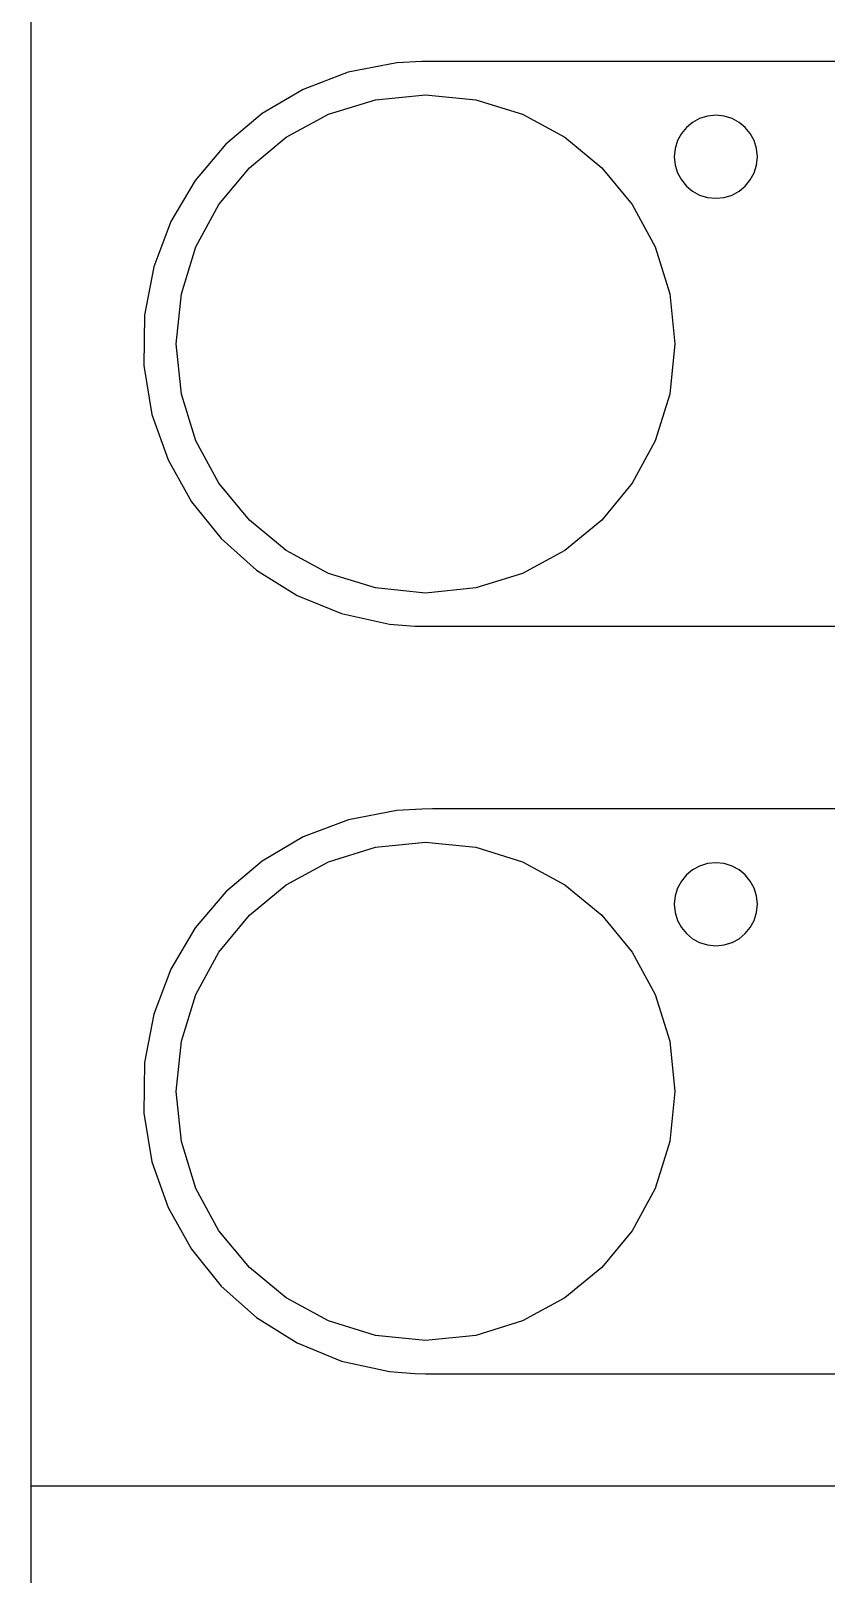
# Model space of a CAD drawing. Extents: x 1 to 47.7, y 0.2 to 35.
# Drawn here: x 19.776 to 20.733, y 4.746 to 6.604 of the extents above; entities that cross this region are included whole.
import ezdxf

# ---------------------------------------------------------------- set-up
doc = ezdxf.new("R2010")
doc.units = 0
doc.header["$MEASUREMENT"] = 0
doc.layers.add('4_2__4U__FRONT_PANEL_W_24_', color=7, linetype='CONTINUOUS')
doc.layers.add('5_1___24__TARGET_LEDS___12', color=7, linetype='CONTINUOUS')

msp = doc.modelspace()

# ---------------------------------------------------------------- linework, layer by layer
at = {"layer": '4_2__4U__FRONT_PANEL_W_24_'}
for points in [[(19.7763, 6.6821), (19.7763, 6.5428), (19.7763, 6.4052), (19.7763, 6.2695), (19.7763, 6.1357), (19.7763, 6.0039), (19.7763, 5.8742), (19.7763, 5.7467), (19.7763, 5.6215), (19.7763, 5.4986), (19.7763, 5.3781), (19.7763, 5.2601), (19.7763, 5.1446), (19.7763, 5.0318), (19.7763, 4.9217), (19.7763, 4.8677), (19.7763, 4.8144), (19.7763, 4.7618), (19.7763, 4.71)], [(21.0697, 6.5673), (20.6566, 6.5673), (20.5614, 6.5673), (20.4744, 6.5673), (20.3983, 6.5673), (20.3354, 6.5673), (20.2883, 6.5673), (20.2595, 6.5673), (20.2469, 6.5672), (20.2166, 6.5655), (20.1583, 6.5543), (20.104, 6.5337), (20.0546, 6.5045), (20.011, 6.4676), (19.9741, 6.424), (19.9449, 6.3745), (19.9242, 6.3202), (19.9131, 6.262), (19.9123, 6.2011), (19.922, 6.1424), (19.9414, 6.0875), (19.9694, 6.0373), (20.0053, 5.9928), (20.048, 5.9549), (20.0967, 5.9245), (20.1503, 5.9026), (20.2081, 5.89), (20.2382, 5.8875), (20.2514, 5.8873), (20.255, 5.8873), (20.2781, 5.8873), (20.3202, 5.8873), (20.3788, 5.8873), (20.4515, 5.8873), (20.5356, 5.8873), (20.6287, 5.8873), (20.8318, 5.8873)], [(21.0697, 5.6673), (20.6566, 5.6673), (20.5614, 5.6673), (20.4744, 5.6673), (20.3983, 5.6673), (20.3354, 5.6673), (20.2883, 5.6673), (20.2595, 5.6673), (20.2469, 5.6672), (20.2166, 5.6655), (20.1584, 5.6543), (20.1041, 5.6337), (20.0546, 5.6045), (20.011, 5.5676), (19.9741, 5.524), (19.9449, 5.4745), (19.9242, 5.4202), (19.9131, 5.362), (19.9123, 5.3012), (19.922, 5.2424), (19.9414, 5.1875), (19.9695, 5.1373), (20.0053, 5.0928), (20.048, 5.0549), (20.0967, 5.0245), (20.1503, 5.0026), (20.2081, 4.99), (20.2382, 4.9875), (20.2514, 4.9873), (20.255, 4.9873), (20.2781, 4.9873), (20.3202, 4.9873), (20.3788, 4.9873), (20.4515, 4.9873), (20.5356, 4.9873), (20.6287, 4.9873), (20.8318, 4.9873)], [(25.3521, 4.8521), (19.7763, 4.8521)]]:
    msp.add_lwpolyline(points, dxfattribs=at)
for points in [[(19.9513, 6.2273), (19.9574, 6.2877), (19.9749, 6.344), (20.0025, 6.395), (20.0392, 6.4394), (20.0836, 6.476), (20.1346, 6.5037), (20.1909, 6.5212), (20.2513, 6.5273), (20.3118, 6.5212), (20.3681, 6.5037), (20.4191, 6.476), (20.4635, 6.4394), (20.5001, 6.395), (20.5278, 6.344), (20.5453, 6.2877), (20.5514, 6.2273), (20.5453, 6.1668), (20.5278, 6.1105), (20.5001, 6.0595), (20.4635, 6.0151), (20.4191, 5.9785), (20.3681, 5.9508), (20.3118, 5.9334), (20.2513, 5.9273), (20.1909, 5.9334), (20.1346, 5.9508), (20.0836, 5.9785), (20.0392, 6.0151), (20.0025, 6.0595), (19.9749, 6.1105), (19.9574, 6.1668)], [(20.5507, 6.4525), (20.5517, 6.4425), (20.5546, 6.4331), (20.5592, 6.4246), (20.5653, 6.4172), (20.5727, 6.4111), (20.5812, 6.4065), (20.5906, 6.4036), (20.6007, 6.4026), (20.6108, 6.4036), (20.6202, 6.4065), (20.6287, 6.4111), (20.6361, 6.4172), (20.6422, 6.4246), (20.6468, 6.4331), (20.6497, 6.4425), (20.6507, 6.4525), (20.6497, 6.4626), (20.6468, 6.472), (20.6422, 6.4805), (20.6361, 6.4879), (20.6287, 6.494), (20.6202, 6.4986), (20.6108, 6.5015), (20.6007, 6.5025), (20.5906, 6.5015), (20.5812, 6.4986), (20.5727, 6.494), (20.5653, 6.4879), (20.5592, 6.4805), (20.5546, 6.472), (20.5517, 6.4626)], [(19.9513, 5.3273), (19.9574, 5.3877), (19.9749, 5.4441), (20.0025, 5.495), (20.0392, 5.5394), (20.0836, 5.576), (20.1346, 5.6037), (20.1909, 5.6212), (20.2513, 5.6273), (20.3118, 5.6212), (20.3681, 5.6037), (20.4191, 5.576), (20.4635, 5.5394), (20.5001, 5.495), (20.5278, 5.4441), (20.5453, 5.3877), (20.5514, 5.3273), (20.5453, 5.2668), (20.5278, 5.2105), (20.5001, 5.1595), (20.4635, 5.1151), (20.4191, 5.0785), (20.3681, 5.0509), (20.3118, 5.0334), (20.2513, 5.0273), (20.1909, 5.0334), (20.1346, 5.0509), (20.0836, 5.0785), (20.0392, 5.1151), (20.0025, 5.1595), (19.9749, 5.2105), (19.9574, 5.2668)], [(20.5507, 5.5525), (20.5517, 5.5425), (20.5546, 5.5331), (20.5592, 5.5246), (20.5653, 5.5172), (20.5727, 5.5111), (20.5812, 5.5065), (20.5906, 5.5036), (20.6007, 5.5026), (20.6108, 5.5036), (20.6202, 5.5065), (20.6287, 5.5111), (20.6361, 5.5172), (20.6422, 5.5246), (20.6468, 5.5331), (20.6497, 5.5425), (20.6507, 5.5525), (20.6497, 5.5626), (20.6468, 5.572), (20.6422, 5.5805), (20.6361, 5.5879), (20.6287, 5.594), (20.6202, 5.5986), (20.6108, 5.6015), (20.6007, 5.6025), (20.5906, 5.6015), (20.5812, 5.5986), (20.5727, 5.594), (20.5653, 5.5879), (20.5592, 5.5805), (20.5546, 5.572), (20.5517, 5.5626)]]:
    msp.add_lwpolyline(points, close=True, dxfattribs=at)
at = {"layer": '5_1___24__TARGET_LEDS___12'}
for points in [[(19.7763, 6.6821), (19.7763, 6.5428), (19.7763, 6.4052), (19.7763, 6.2695), (19.7763, 6.1357), (19.7763, 6.0039), (19.7763, 5.8742), (19.7763, 5.7467), (19.7763, 5.6215), (19.7763, 5.4986), (19.7763, 5.3781), (19.7763, 5.2601), (19.7763, 5.1446), (19.7763, 5.0318), (19.7763, 4.9217), (19.7763, 4.8677), (19.7763, 4.8144), (19.7763, 4.7618), (19.7763, 4.71)], [(21.0697, 6.5673), (20.6566, 6.5673), (20.5614, 6.5673), (20.4744, 6.5673), (20.3983, 6.5673), (20.3354, 6.5673), (20.2883, 6.5673), (20.2595, 6.5673), (20.2469, 6.5672), (20.2166, 6.5655), (20.1583, 6.5543), (20.104, 6.5337), (20.0546, 6.5045), (20.011, 6.4676), (19.9741, 6.424), (19.9449, 6.3745), (19.9242, 6.3202), (19.9131, 6.262), (19.9123, 6.2011), (19.922, 6.1424), (19.9414, 6.0875), (19.9694, 6.0373), (20.0053, 5.9928), (20.048, 5.9549), (20.0967, 5.9245), (20.1503, 5.9026), (20.2081, 5.89), (20.2382, 5.8875), (20.2514, 5.8873), (20.255, 5.8873), (20.2781, 5.8873), (20.3202, 5.8873), (20.3788, 5.8873), (20.4515, 5.8873), (20.5356, 5.8873), (20.6287, 5.8873), (20.8318, 5.8873)], [(21.0697, 5.6673), (20.6566, 5.6673), (20.5614, 5.6673), (20.4744, 5.6673), (20.3983, 5.6673), (20.3354, 5.6673), (20.2883, 5.6673), (20.2595, 5.6673), (20.2469, 5.6672), (20.2166, 5.6655), (20.1584, 5.6543), (20.1041, 5.6337), (20.0546, 5.6045), (20.011, 5.5676), (19.9741, 5.524), (19.9449, 5.4745), (19.9242, 5.4202), (19.9131, 5.362), (19.9123, 5.3012), (19.922, 5.2424), (19.9414, 5.1875), (19.9695, 5.1373), (20.0053, 5.0928), (20.048, 5.0549), (20.0967, 5.0245), (20.1503, 5.0026), (20.2081, 4.99), (20.2382, 4.9875), (20.2514, 4.9873), (20.255, 4.9873), (20.2781, 4.9873), (20.3202, 4.9873), (20.3788, 4.9873), (20.4515, 4.9873), (20.5356, 4.9873), (20.6287, 4.9873), (20.8318, 4.9873)], [(25.3521, 4.8521), (19.7763, 4.8521)]]:
    msp.add_lwpolyline(points, dxfattribs=at)
for points in [[(19.9513, 6.2273), (19.9574, 6.2877), (19.9749, 6.344), (20.0025, 6.395), (20.0392, 6.4394), (20.0836, 6.476), (20.1346, 6.5037), (20.1909, 6.5212), (20.2513, 6.5273), (20.3118, 6.5212), (20.3681, 6.5037), (20.4191, 6.476), (20.4635, 6.4394), (20.5001, 6.395), (20.5278, 6.344), (20.5453, 6.2877), (20.5514, 6.2273), (20.5453, 6.1668), (20.5278, 6.1105), (20.5001, 6.0595), (20.4635, 6.0151), (20.4191, 5.9785), (20.3681, 5.9508), (20.3118, 5.9334), (20.2513, 5.9273), (20.1909, 5.9334), (20.1346, 5.9508), (20.0836, 5.9785), (20.0392, 6.0151), (20.0025, 6.0595), (19.9749, 6.1105), (19.9574, 6.1668)], [(20.5507, 6.4525), (20.5517, 6.4425), (20.5546, 6.4331), (20.5592, 6.4246), (20.5653, 6.4172), (20.5727, 6.4111), (20.5812, 6.4065), (20.5906, 6.4036), (20.6007, 6.4026), (20.6108, 6.4036), (20.6202, 6.4065), (20.6287, 6.4111), (20.6361, 6.4172), (20.6422, 6.4246), (20.6468, 6.4331), (20.6497, 6.4425), (20.6507, 6.4525), (20.6497, 6.4626), (20.6468, 6.472), (20.6422, 6.4805), (20.6361, 6.4879), (20.6287, 6.494), (20.6202, 6.4986), (20.6108, 6.5015), (20.6007, 6.5025), (20.5906, 6.5015), (20.5812, 6.4986), (20.5727, 6.494), (20.5653, 6.4879), (20.5592, 6.4805), (20.5546, 6.472), (20.5517, 6.4626)], [(19.9513, 5.3273), (19.9574, 5.3877), (19.9749, 5.4441), (20.0025, 5.495), (20.0392, 5.5394), (20.0836, 5.576), (20.1346, 5.6037), (20.1909, 5.6212), (20.2513, 5.6273), (20.3118, 5.6212), (20.3681, 5.6037), (20.4191, 5.576), (20.4635, 5.5394), (20.5001, 5.495), (20.5278, 5.4441), (20.5453, 5.3877), (20.5514, 5.3273), (20.5453, 5.2668), (20.5278, 5.2105), (20.5001, 5.1595), (20.4635, 5.1151), (20.4191, 5.0785), (20.3681, 5.0509), (20.3118, 5.0334), (20.2513, 5.0273), (20.1909, 5.0334), (20.1346, 5.0509), (20.0836, 5.0785), (20.0392, 5.1151), (20.0025, 5.1595), (19.9749, 5.2105), (19.9574, 5.2668)], [(20.5507, 5.5525), (20.5517, 5.5425), (20.5546, 5.5331), (20.5592, 5.5246), (20.5653, 5.5172), (20.5727, 5.5111), (20.5812, 5.5065), (20.5906, 5.5036), (20.6007, 5.5026), (20.6108, 5.5036), (20.6202, 5.5065), (20.6287, 5.5111), (20.6361, 5.5172), (20.6422, 5.5246), (20.6468, 5.5331), (20.6497, 5.5425), (20.6507, 5.5525), (20.6497, 5.5626), (20.6468, 5.572), (20.6422, 5.5805), (20.6361, 5.5879), (20.6287, 5.594), (20.6202, 5.5986), (20.6108, 5.6015), (20.6007, 5.6025), (20.5906, 5.6015), (20.5812, 5.5986), (20.5727, 5.594), (20.5653, 5.5879), (20.5592, 5.5805), (20.5546, 5.572), (20.5517, 5.5626)]]:
    msp.add_lwpolyline(points, close=True, dxfattribs=at)

doc.saveas('drawing.dxf')
